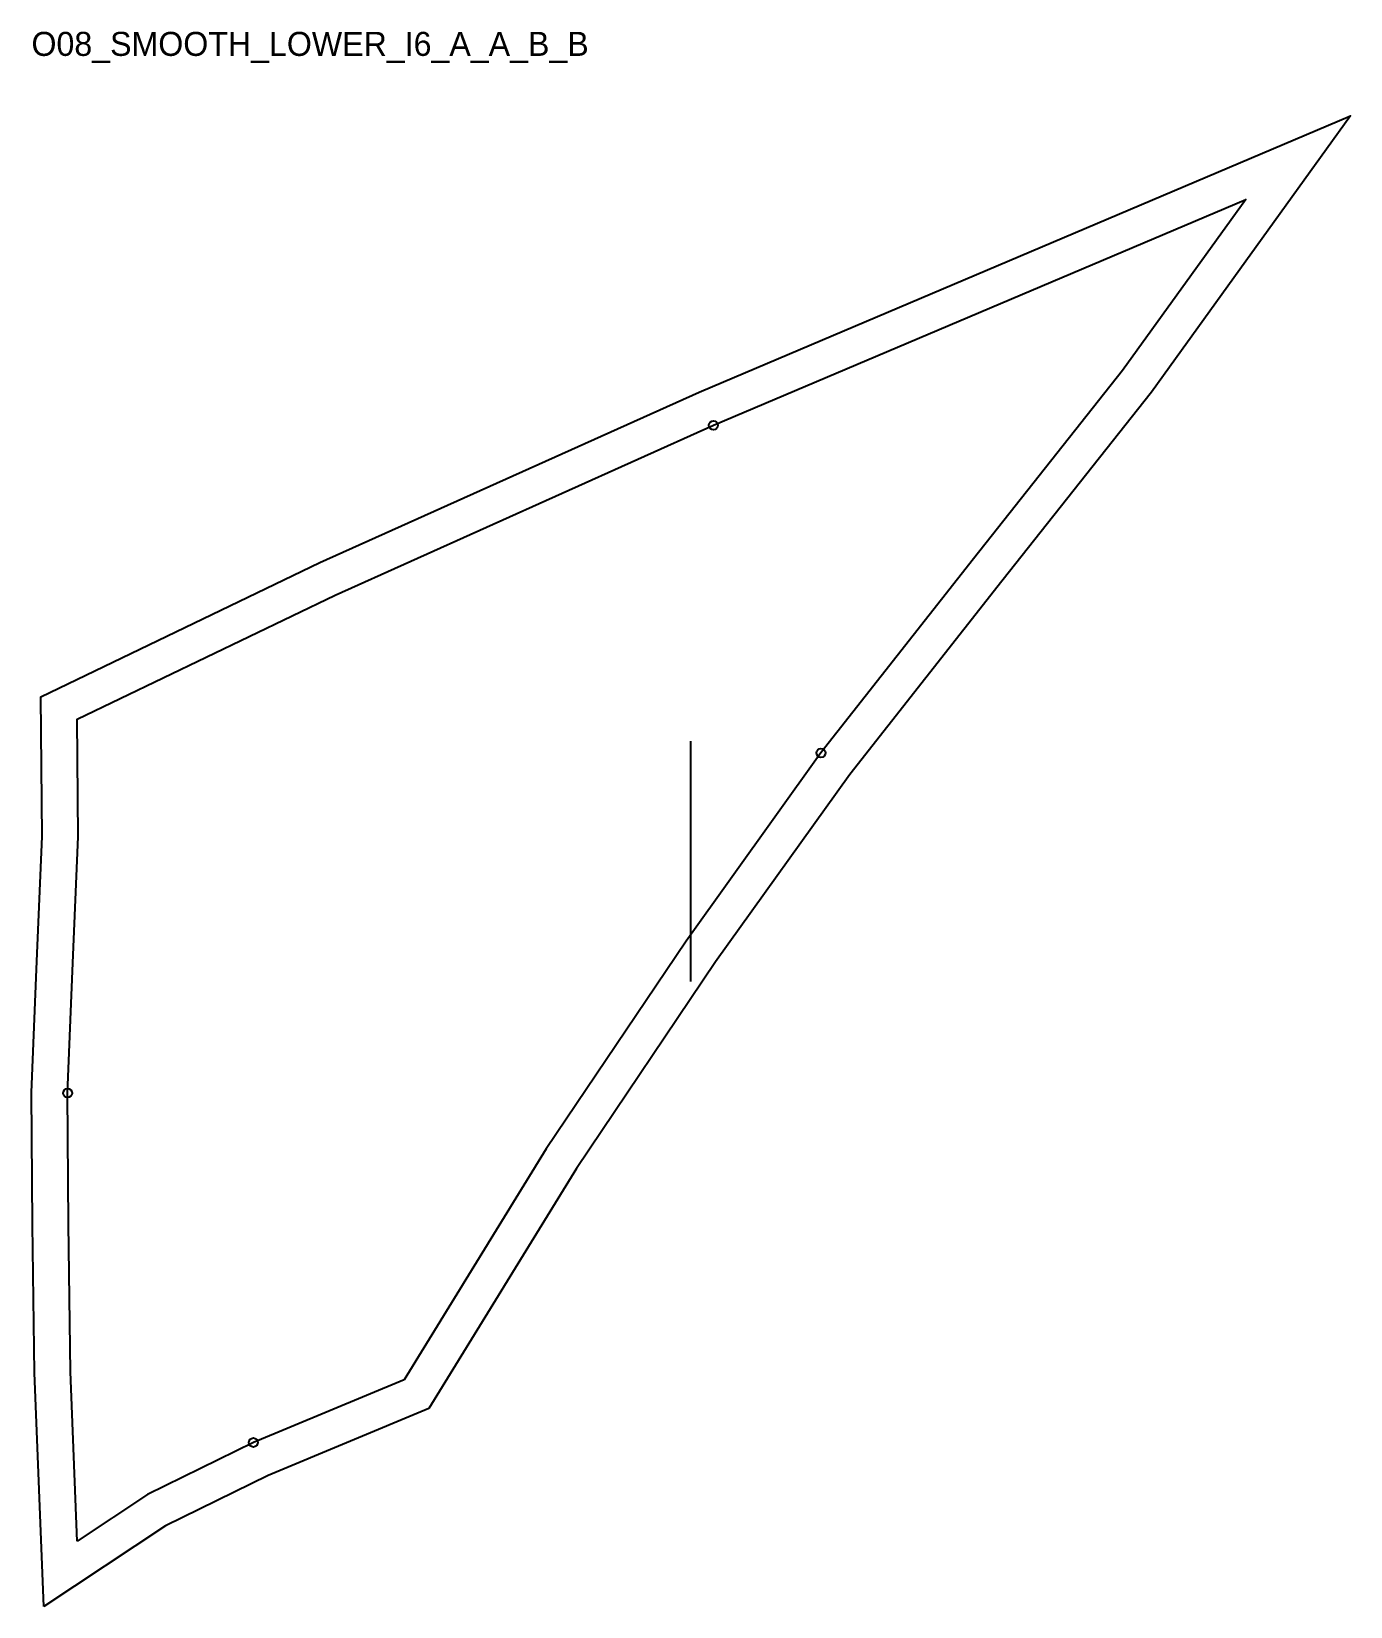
# Model space of a CAD drawing. Header units: millimetres. Extents: x -15 to 424, y -22 to 502.
import ezdxf

# ---------------------------------------------------------------- set-up
doc = ezdxf.new("R2010")
doc.units = ezdxf.units.MM
for name, color, linetype in [('CUT', 1, 'Continuous'), ('GRAIN', 3, 'Continuous'), ('ID', 7, 'Continuous'), ('NOTCH', 2, 'Continuous'), ('SEAM', 5, 'Continuous')]:
    doc.layers.add(name, color=color, linetype=linetype)

msp = doc.modelspace()

# ---------------------------------------------------------------- linework, layer by layer
at = {"layer": 'CUT'}
msp.add_lwpolyline([(-11.16, -21.78), (-14.2, 55.96), (-14.92, 105.29), (-15.22, 149.28), (-13.4, 192.97), (-11.63, 234.52), (-12.07, 281.01), (80.82, 325.69), (207.03, 382.34), (423.9, 474.26), (357.61, 382.36), (307.84, 319.45), (257.2, 255.09), (212.55, 192.77), (166.24, 124.02), (117.03, 44.07), (63.61, 21.87), (29.4, 5.07), (-11.16, -21.78)], close=True, dxfattribs=at)
at = {"layer": 'GRAIN'}
msp.add_line((204.34, 186.24), (204.34, 266.24), dxfattribs=at)
at = {"layer": 'NOTCH'}
for centre in [(211.82, 371.34), (247.6, 262.3), (-3.21, 149.07), (58.66, 32.8)]:
    msp.add_circle(centre, 1.5, dxfattribs=at)
at = {"layer": 'SEAM'}
msp.add_lwpolyline([(0, 0), (-2.21, 56.29), (-2.92, 105.42), (-3.21, 149.07), (-1.41, 192.47), (0.37, 234.32), (0, 273.5), (85.88, 314.81), (211.82, 371.34), (389.05, 446.45), (348.04, 389.6), (298.42, 326.88), (247.6, 262.3), (202.7, 199.61), (156.15, 130.52), (108.84, 53.66), (58.66, 32.8), (23.42, 15.5)], close=True, dxfattribs=at)

# ---------------------------------------------------------------- texts
at = {"layer": 'ID'}
msp.add_text('O08_SMOOTH_LOWER_I6_A_A_B_B', height=8, dxfattribs=at).set_placement((-15.22, 494.26))

doc.saveas('drawing.dxf')
